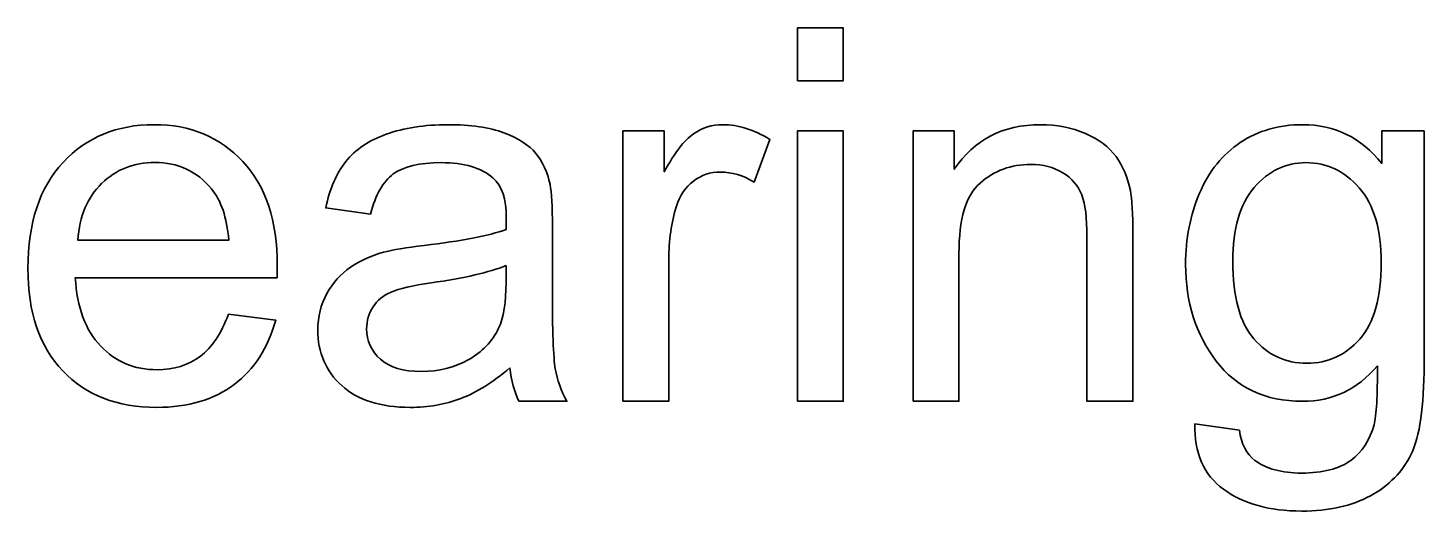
# Model space of a CAD drawing. Header units: centimetres. Extents: x -60.2 to 8, y -20.5 to 3.9.
# Drawn here: x -12.536 to -10.27, y 3.087 to 3.871 of the extents above; entities that cross this region are included whole.
import ezdxf

# ---------------------------------------------------------------- set-up
doc = ezdxf.new("R2010")
doc.units = ezdxf.units.CM
doc.header["$MEASUREMENT"] = 0
doc.layers.add('Layer 1', color=7, linetype='Continuous')

msp = doc.modelspace()

# ---------------------------------------------------------------- linework, layer by layer
at = {"layer": 'Layer 1', "color": 30, "lineweight": 35}
for points, knots in [([(-11.28704, 3.78534), (-11.28704, 3.78534), (-11.28704, 3.87099), (-11.28704, 3.87099), (-11.28704, 3.87099), (-11.28704, 3.87099), (-11.21253, 3.87099), (-11.21253, 3.87099), (-11.21253, 3.87099), (-11.21253, 3.87099), (-11.21253, 3.78534), (-11.21253, 3.78534), (-11.21253, 3.78534), (-11.21253, 3.78534), (-11.28704, 3.78534), (-11.28704, 3.78534)], [0, 0, 0, 0, 0.25, 0.25, 0.25, 0.25, 0.5, 0.5, 0.5, 0.5, 0.75, 0.75, 0.75, 0.75, 1, 1, 1, 1]), ([(-12.21061, 3.40631), (-12.21061, 3.40631), (-12.13371, 3.39686), (-12.13371, 3.39686), (-12.13371, 3.39686), (-12.14584, 3.35184), (-12.16828, 3.31699), (-12.20102, 3.29215), (-12.20102, 3.29215), (-12.2339, 3.26746), (-12.27581, 3.25504), (-12.32675, 3.25504), (-12.32675, 3.25504), (-12.39095, 3.25504), (-12.4419, 3.2748), (-12.47943, 3.31431), (-12.47943, 3.31431), (-12.51711, 3.35382), (-12.53588, 3.40928), (-12.53588, 3.48068), (-12.53588, 3.48068), (-12.53588, 3.55462), (-12.51683, 3.61191), (-12.47887, 3.65269), (-12.47887, 3.65269), (-12.44077, 3.69348), (-12.39152, 3.71394), (-12.33084, 3.71394), (-12.33084, 3.71394), (-12.27214, 3.71394), (-12.22416, 3.6939), (-12.18705, 3.65396), (-12.18705, 3.65396), (-12.14979, 3.61403), (-12.13117, 3.55773), (-12.13117, 3.48534), (-12.13117, 3.48534), (-12.13117, 3.48082), (-12.13131, 3.47419), (-12.13159, 3.46544), (-12.13159, 3.46544), (-12.13159, 3.46544), (-12.45897, 3.46544), (-12.45897, 3.46544), (-12.45897, 3.46544), (-12.45629, 3.41718), (-12.4426, 3.38021), (-12.41805, 3.35467), (-12.41805, 3.35467), (-12.39349, 3.32898), (-12.36301, 3.31614), (-12.32632, 3.31614), (-12.32632, 3.31614), (-12.29909, 3.31614), (-12.27581, 3.32334), (-12.25647, 3.33773), (-12.25647, 3.33773), (-12.23714, 3.35199), (-12.2219, 3.37485), (-12.21061, 3.40631)], [0, 0, 0, 0, 0.0666667, 0.0666667, 0.0666667, 0.0666667, 0.1333333, 0.1333333, 0.1333333, 0.1333333, 0.2, 0.2, 0.2, 0.2, 0.2666667, 0.2666667, 0.2666667, 0.2666667, 0.3333333, 0.3333333, 0.3333333, 0.3333333, 0.4, 0.4, 0.4, 0.4, 0.4666667, 0.4666667, 0.4666667, 0.4666667, 0.5333333, 0.5333333, 0.5333333, 0.5333333, 0.6, 0.6, 0.6, 0.6, 0.6666667, 0.6666667, 0.6666667, 0.6666667, 0.7333333, 0.7333333, 0.7333333, 0.7333333, 0.8, 0.8, 0.8, 0.8, 0.8666667, 0.8666667, 0.8666667, 0.8666667, 0.9333333, 0.9333333, 0.9333333, 0.9333333, 1, 1, 1, 1]), ([(-11.75369, 3.31911), (-11.78135, 3.29568), (-11.80788, 3.27917), (-11.83328, 3.26944), (-11.83328, 3.26944), (-11.85882, 3.25984), (-11.8862, 3.25504), (-11.91541, 3.25504), (-11.91541, 3.25504), (-11.96367, 3.25504), (-12.00064, 3.26675), (-12.0266, 3.29032), (-12.0266, 3.29032), (-12.05243, 3.31389), (-12.06541, 3.34408), (-12.06541, 3.38063), (-12.06541, 3.38063), (-12.06541, 3.40222), (-12.06061, 3.42184), (-12.05073, 3.43962), (-12.05073, 3.43962), (-12.041, 3.4574), (-12.02816, 3.47165), (-12.01235, 3.48237), (-12.01235, 3.48237), (-11.99641, 3.4931), (-11.97863, 3.50128), (-11.95873, 3.50679), (-11.95873, 3.50679), (-11.94419, 3.5106), (-11.92218, 3.51441), (-11.89269, 3.51793), (-11.89269, 3.51793), (-11.83257, 3.52513), (-11.78827, 3.5336), (-11.7599, 3.54362), (-11.7599, 3.54362), (-11.75962, 3.55378), (-11.75948, 3.56027), (-11.75948, 3.56295), (-11.75948, 3.56295), (-11.75948, 3.59329), (-11.76653, 3.61474), (-11.78065, 3.62701), (-11.78065, 3.62701), (-11.79955, 3.64395), (-11.82792, 3.65227), (-11.86531, 3.65227), (-11.86531, 3.65227), (-11.90031, 3.65227), (-11.92613, 3.6462), (-11.94292, 3.63393), (-11.94292, 3.63393), (-11.95958, 3.62165), (-11.97185, 3.59992), (-11.9799, 3.56873), (-11.9799, 3.56873), (-11.9799, 3.56873), (-12.05257, 3.57875), (-12.05257, 3.57875), (-12.05257, 3.57875), (-12.04594, 3.6098), (-12.03507, 3.63506), (-12.01997, 3.65411), (-12.01997, 3.65411), (-12.00487, 3.6733), (-11.98286, 3.68811), (-11.95421, 3.69842), (-11.95421, 3.69842), (-11.92557, 3.70872), (-11.89241, 3.71394), (-11.85459, 3.71394), (-11.85459, 3.71394), (-11.81705, 3.71394), (-11.78671, 3.70942), (-11.76329, 3.70067), (-11.76329, 3.70067), (-11.73986, 3.69178), (-11.72265, 3.68078), (-11.7115, 3.66737), (-11.7115, 3.66737), (-11.70049, 3.65396), (-11.69287, 3.63717), (-11.68836, 3.61671), (-11.68836, 3.61671), (-11.68596, 3.60401), (-11.68469, 3.58115), (-11.68469, 3.54813), (-11.68469, 3.54813), (-11.68469, 3.54813), (-11.68469, 3.44893), (-11.68469, 3.44893), (-11.68469, 3.44893), (-11.68469, 3.37964), (-11.68314, 3.3359), (-11.67989, 3.3177), (-11.67989, 3.3177), (-11.67679, 3.29935), (-11.67044, 3.28171), (-11.66112, 3.26492), (-11.66112, 3.26492), (-11.66112, 3.26492), (-11.73888, 3.26492), (-11.73888, 3.26492), (-11.73888, 3.26492), (-11.7465, 3.2803), (-11.75158, 3.29836), (-11.75369, 3.31911)], [0, 0, 0, 0, 0.037037, 0.037037, 0.037037, 0.037037, 0.0740741, 0.0740741, 0.0740741, 0.0740741, 0.1111111, 0.1111111, 0.1111111, 0.1111111, 0.1481481, 0.1481481, 0.1481481, 0.1481481, 0.1851852, 0.1851852, 0.1851852, 0.1851852, 0.2222222, 0.2222222, 0.2222222, 0.2222222, 0.2592593, 0.2592593, 0.2592593, 0.2592593, 0.2962963, 0.2962963, 0.2962963, 0.2962963, 0.3333333, 0.3333333, 0.3333333, 0.3333333, 0.3703704, 0.3703704, 0.3703704, 0.3703704, 0.4074074, 0.4074074, 0.4074074, 0.4074074, 0.4444444, 0.4444444, 0.4444444, 0.4444444, 0.4814815, 0.4814815, 0.4814815, 0.4814815, 0.5185185, 0.5185185, 0.5185185, 0.5185185, 0.5555556, 0.5555556, 0.5555556, 0.5555556, 0.5925926, 0.5925926, 0.5925926, 0.5925926, 0.6296296, 0.6296296, 0.6296296, 0.6296296, 0.6666667, 0.6666667, 0.6666667, 0.6666667, 0.7037037, 0.7037037, 0.7037037, 0.7037037, 0.7407407, 0.7407407, 0.7407407, 0.7407407, 0.7777778, 0.7777778, 0.7777778, 0.7777778, 0.8148148, 0.8148148, 0.8148148, 0.8148148, 0.8518519, 0.8518519, 0.8518519, 0.8518519, 0.8888889, 0.8888889, 0.8888889, 0.8888889, 0.9259259, 0.9259259, 0.9259259, 0.9259259, 0.962963, 0.962963, 0.962963, 0.962963, 1, 1, 1, 1]), ([(-11.57011, 3.26492), (-11.57011, 3.26492), (-11.57011, 3.70392), (-11.57011, 3.70392), (-11.57011, 3.70392), (-11.57011, 3.70392), (-11.50322, 3.70392), (-11.50322, 3.70392), (-11.50322, 3.70392), (-11.50322, 3.70392), (-11.50322, 3.63745), (-11.50322, 3.63745), (-11.50322, 3.63745), (-11.48615, 3.6685), (-11.47034, 3.6891), (-11.45581, 3.69898), (-11.45581, 3.69898), (-11.44141, 3.70886), (-11.42547, 3.71394), (-11.40811, 3.71394), (-11.40811, 3.71394), (-11.38299, 3.71394), (-11.35759, 3.70589), (-11.33163, 3.68995), (-11.33163, 3.68995), (-11.33163, 3.68995), (-11.35731, 3.6208), (-11.35731, 3.6208), (-11.35731, 3.6208), (-11.37537, 3.63167), (-11.39358, 3.63703), (-11.41178, 3.63703), (-11.41178, 3.63703), (-11.42815, 3.63703), (-11.44268, 3.63209), (-11.45566, 3.62236), (-11.45566, 3.62236), (-11.46865, 3.61248), (-11.47782, 3.59893), (-11.48332, 3.58157), (-11.48332, 3.58157), (-11.49165, 3.55519), (-11.49574, 3.52626), (-11.49574, 3.49479), (-11.49574, 3.49479), (-11.49574, 3.49479), (-11.49574, 3.26492), (-11.49574, 3.26492), (-11.49574, 3.26492), (-11.49574, 3.26492), (-11.57011, 3.26492), (-11.57011, 3.26492)], [0, 0, 0, 0, 0.0769231, 0.0769231, 0.0769231, 0.0769231, 0.1538462, 0.1538462, 0.1538462, 0.1538462, 0.2307692, 0.2307692, 0.2307692, 0.2307692, 0.3076923, 0.3076923, 0.3076923, 0.3076923, 0.3846154, 0.3846154, 0.3846154, 0.3846154, 0.4615385, 0.4615385, 0.4615385, 0.4615385, 0.5384615, 0.5384615, 0.5384615, 0.5384615, 0.6153846, 0.6153846, 0.6153846, 0.6153846, 0.6923077, 0.6923077, 0.6923077, 0.6923077, 0.7692308, 0.7692308, 0.7692308, 0.7692308, 0.8461538, 0.8461538, 0.8461538, 0.8461538, 0.9230769, 0.9230769, 0.9230769, 0.9230769, 1, 1, 1, 1]), ([(-11.28704, 3.26492), (-11.28704, 3.26492), (-11.28704, 3.70392), (-11.28704, 3.70392), (-11.28704, 3.70392), (-11.28704, 3.70392), (-11.21253, 3.70392), (-11.21253, 3.70392), (-11.21253, 3.70392), (-11.21253, 3.70392), (-11.21253, 3.26492), (-11.21253, 3.26492), (-11.21253, 3.26492), (-11.21253, 3.26492), (-11.28704, 3.26492), (-11.28704, 3.26492)], [0, 0, 0, 0, 0.25, 0.25, 0.25, 0.25, 0.5, 0.5, 0.5, 0.5, 0.75, 0.75, 0.75, 0.75, 1, 1, 1, 1]), ([(-11.09922, 3.26492), (-11.09922, 3.26492), (-11.09922, 3.70392), (-11.09922, 3.70392), (-11.09922, 3.70392), (-11.09922, 3.70392), (-11.03233, 3.70392), (-11.03233, 3.70392), (-11.03233, 3.70392), (-11.03233, 3.70392), (-11.03233, 3.64155), (-11.03233, 3.64155), (-11.03233, 3.64155), (-11.00002, 3.68981), (-10.95345, 3.71394), (-10.89263, 3.71394), (-10.89263, 3.71394), (-10.8661, 3.71394), (-10.84183, 3.70914), (-10.81968, 3.69969), (-10.81968, 3.69969), (-10.79738, 3.69009), (-10.78087, 3.67767), (-10.76987, 3.66215), (-10.76987, 3.66215), (-10.75872, 3.64677), (-10.7511, 3.62842), (-10.74658, 3.60726), (-10.74658, 3.60726), (-10.7439, 3.59343), (-10.74249, 3.5693), (-10.74249, 3.53487), (-10.74249, 3.53487), (-10.74249, 3.53487), (-10.74249, 3.26492), (-10.74249, 3.26492), (-10.74249, 3.26492), (-10.74249, 3.26492), (-10.817, 3.26492), (-10.817, 3.26492), (-10.817, 3.26492), (-10.817, 3.26492), (-10.817, 3.53204), (-10.817, 3.53204), (-10.817, 3.53204), (-10.817, 3.56224), (-10.81982, 3.58496), (-10.8256, 3.60006), (-10.8256, 3.60006), (-10.83139, 3.61502), (-10.84169, 3.62701), (-10.85637, 3.6359), (-10.85637, 3.6359), (-10.87118, 3.64493), (-10.8884, 3.64945), (-10.9083, 3.64945), (-10.9083, 3.64945), (-10.94005, 3.64945), (-10.96728, 3.63929), (-10.99042, 3.61925), (-10.99042, 3.61925), (-11.01342, 3.59907), (-11.02485, 3.56097), (-11.02485, 3.50467), (-11.02485, 3.50467), (-11.02485, 3.50467), (-11.02485, 3.26492), (-11.02485, 3.26492), (-11.02485, 3.26492), (-11.02485, 3.26492), (-11.09922, 3.26492), (-11.09922, 3.26492)], [0, 0, 0, 0, 0.0555556, 0.0555556, 0.0555556, 0.0555556, 0.1111111, 0.1111111, 0.1111111, 0.1111111, 0.1666667, 0.1666667, 0.1666667, 0.1666667, 0.2222222, 0.2222222, 0.2222222, 0.2222222, 0.2777778, 0.2777778, 0.2777778, 0.2777778, 0.3333333, 0.3333333, 0.3333333, 0.3333333, 0.3888889, 0.3888889, 0.3888889, 0.3888889, 0.4444444, 0.4444444, 0.4444444, 0.4444444, 0.5, 0.5, 0.5, 0.5, 0.5555556, 0.5555556, 0.5555556, 0.5555556, 0.6111111, 0.6111111, 0.6111111, 0.6111111, 0.6666667, 0.6666667, 0.6666667, 0.6666667, 0.7222222, 0.7222222, 0.7222222, 0.7222222, 0.7777778, 0.7777778, 0.7777778, 0.7777778, 0.8333333, 0.8333333, 0.8333333, 0.8333333, 0.8888889, 0.8888889, 0.8888889, 0.8888889, 0.9444444, 0.9444444, 0.9444444, 0.9444444, 1, 1, 1, 1]), ([(-10.64202, 3.22851), (-10.64202, 3.22851), (-10.56963, 3.21779), (-10.56963, 3.21779), (-10.56963, 3.21779), (-10.56666, 3.19549), (-10.5582, 3.17927), (-10.54451, 3.16896), (-10.54451, 3.16896), (-10.52602, 3.15528), (-10.50076, 3.14836), (-10.46887, 3.14836), (-10.46887, 3.14836), (-10.4343, 3.14836), (-10.40777, 3.15528), (-10.389, 3.16896), (-10.389, 3.16896), (-10.37024, 3.18279), (-10.35768, 3.20213), (-10.35105, 3.22682), (-10.35105, 3.22682), (-10.34709, 3.24206), (-10.3454, 3.27381), (-10.34568, 3.32235), (-10.34568, 3.32235), (-10.37814, 3.28411), (-10.41864, 3.26492), (-10.46718, 3.26492), (-10.46718, 3.26492), (-10.52758, 3.26492), (-10.57428, 3.28665), (-10.6073, 3.33025), (-10.6073, 3.33025), (-10.64032, 3.37372), (-10.65698, 3.42607), (-10.65698, 3.48689), (-10.65698, 3.48689), (-10.65698, 3.5288), (-10.64936, 3.56746), (-10.63426, 3.60288), (-10.63426, 3.60288), (-10.61902, 3.6383), (-10.597, 3.66568), (-10.56822, 3.68501), (-10.56822, 3.68501), (-10.53943, 3.7042), (-10.50556, 3.71394), (-10.46676, 3.71394), (-10.46676, 3.71394), (-10.41497, 3.71394), (-10.37221, 3.69291), (-10.33863, 3.651), (-10.33863, 3.651), (-10.33863, 3.651), (-10.33863, 3.70392), (-10.33863, 3.70392), (-10.33863, 3.70392), (-10.33863, 3.70392), (-10.26991, 3.70392), (-10.26991, 3.70392), (-10.26991, 3.70392), (-10.26991, 3.70392), (-10.26991, 3.32447), (-10.26991, 3.32447), (-10.26991, 3.32447), (-10.26991, 3.25617), (-10.27696, 3.20763), (-10.29079, 3.17912), (-10.29079, 3.17912), (-10.30476, 3.15062), (-10.32677, 3.12804), (-10.35697, 3.11153), (-10.35697, 3.11153), (-10.38717, 3.09502), (-10.42428, 3.0867), (-10.46845, 3.0867), (-10.46845, 3.0867), (-10.5208, 3.0867), (-10.56314, 3.09855), (-10.59531, 3.12211), (-10.59531, 3.12211), (-10.62762, 3.14568), (-10.64315, 3.1811), (-10.64202, 3.22851)], [0, 0, 0, 0, 0.047619, 0.047619, 0.047619, 0.047619, 0.0952381, 0.0952381, 0.0952381, 0.0952381, 0.1428571, 0.1428571, 0.1428571, 0.1428571, 0.1904762, 0.1904762, 0.1904762, 0.1904762, 0.2380952, 0.2380952, 0.2380952, 0.2380952, 0.2857143, 0.2857143, 0.2857143, 0.2857143, 0.3333333, 0.3333333, 0.3333333, 0.3333333, 0.3809524, 0.3809524, 0.3809524, 0.3809524, 0.4285714, 0.4285714, 0.4285714, 0.4285714, 0.4761905, 0.4761905, 0.4761905, 0.4761905, 0.5238095, 0.5238095, 0.5238095, 0.5238095, 0.5714286, 0.5714286, 0.5714286, 0.5714286, 0.6190476, 0.6190476, 0.6190476, 0.6190476, 0.6666667, 0.6666667, 0.6666667, 0.6666667, 0.7142857, 0.7142857, 0.7142857, 0.7142857, 0.7619048, 0.7619048, 0.7619048, 0.7619048, 0.8095238, 0.8095238, 0.8095238, 0.8095238, 0.8571429, 0.8571429, 0.8571429, 0.8571429, 0.9047619, 0.9047619, 0.9047619, 0.9047619, 0.952381, 0.952381, 0.952381, 0.952381, 1, 1, 1, 1]), ([(-12.45488, 3.52668), (-12.45488, 3.52668), (-12.20977, 3.52668), (-12.20977, 3.52668), (-12.20977, 3.52668), (-12.21301, 3.56351), (-12.22247, 3.59131), (-12.23785, 3.60966), (-12.23785, 3.60966), (-12.26155, 3.6383), (-12.29232, 3.65269), (-12.32999, 3.65269), (-12.32999, 3.65269), (-12.36414, 3.65269), (-12.39293, 3.64126), (-12.41621, 3.6184), (-12.41621, 3.6184), (-12.4395, 3.59554), (-12.45234, 3.56492), (-12.45488, 3.52668)], [0, 0, 0, 0, 0.2, 0.2, 0.2, 0.2, 0.4, 0.4, 0.4, 0.4, 0.6, 0.6, 0.6, 0.6, 0.8, 0.8, 0.8, 0.8, 1, 1, 1, 1]), ([(-10.58049, 3.49225), (-10.58049, 3.43468), (-10.56906, 3.39263), (-10.54606, 3.36624), (-10.54606, 3.36624), (-10.5232, 3.33971), (-10.49456, 3.32659), (-10.46012, 3.32659), (-10.46012, 3.32659), (-10.42598, 3.32659), (-10.39733, 3.33971), (-10.37419, 3.36596), (-10.37419, 3.36596), (-10.35105, 3.39234), (-10.33947, 3.43355), (-10.33947, 3.48985), (-10.33947, 3.48985), (-10.33947, 3.54362), (-10.35133, 3.58411), (-10.37518, 3.61135), (-10.37518, 3.61135), (-10.39902, 3.63858), (-10.42781, 3.65227), (-10.46139, 3.65227), (-10.46139, 3.65227), (-10.49441, 3.65227), (-10.5225, 3.63887), (-10.54578, 3.61191), (-10.54578, 3.61191), (-10.56892, 3.5851), (-10.58049, 3.54517), (-10.58049, 3.49225)], [0, 0, 0, 0, 0.125, 0.125, 0.125, 0.125, 0.25, 0.25, 0.25, 0.25, 0.375, 0.375, 0.375, 0.375, 0.5, 0.5, 0.5, 0.5, 0.625, 0.625, 0.625, 0.625, 0.75, 0.75, 0.75, 0.75, 0.875, 0.875, 0.875, 0.875, 1, 1, 1, 1]), ([(-11.7599, 3.48534), (-11.787, 3.47419), (-11.82749, 3.46488), (-11.8814, 3.45711), (-11.8814, 3.45711), (-11.91202, 3.45274), (-11.93375, 3.4478), (-11.94631, 3.4423), (-11.94631, 3.4423), (-11.95901, 3.43679), (-11.96889, 3.42875), (-11.97566, 3.41803), (-11.97566, 3.41803), (-11.98258, 3.40744), (-11.9861, 3.39573), (-11.9861, 3.38275), (-11.9861, 3.38275), (-11.9861, 3.36285), (-11.97848, 3.34634), (-11.96353, 3.33308), (-11.96353, 3.33308), (-11.94857, 3.31995), (-11.92655, 3.31332), (-11.89763, 3.31332), (-11.89763, 3.31332), (-11.86898, 3.31332), (-11.84344, 3.31953), (-11.82114, 3.33209), (-11.82114, 3.33209), (-11.79885, 3.34465), (-11.78234, 3.36186), (-11.7719, 3.38359), (-11.7719, 3.38359), (-11.76385, 3.40039), (-11.7599, 3.42522), (-11.7599, 3.45796), (-11.7599, 3.45796), (-11.7599, 3.45796), (-11.7599, 3.48534), (-11.7599, 3.48534)], [0, 0, 0, 0, 0.1, 0.1, 0.1, 0.1, 0.2, 0.2, 0.2, 0.2, 0.3, 0.3, 0.3, 0.3, 0.4, 0.4, 0.4, 0.4, 0.5, 0.5, 0.5, 0.5, 0.6, 0.6, 0.6, 0.6, 0.7, 0.7, 0.7, 0.7, 0.8, 0.8, 0.8, 0.8, 0.9, 0.9, 0.9, 0.9, 1, 1, 1, 1])]:
    msp.add_open_spline(points, degree=3, knots=knots, dxfattribs=at)

doc.saveas('drawing.dxf')
